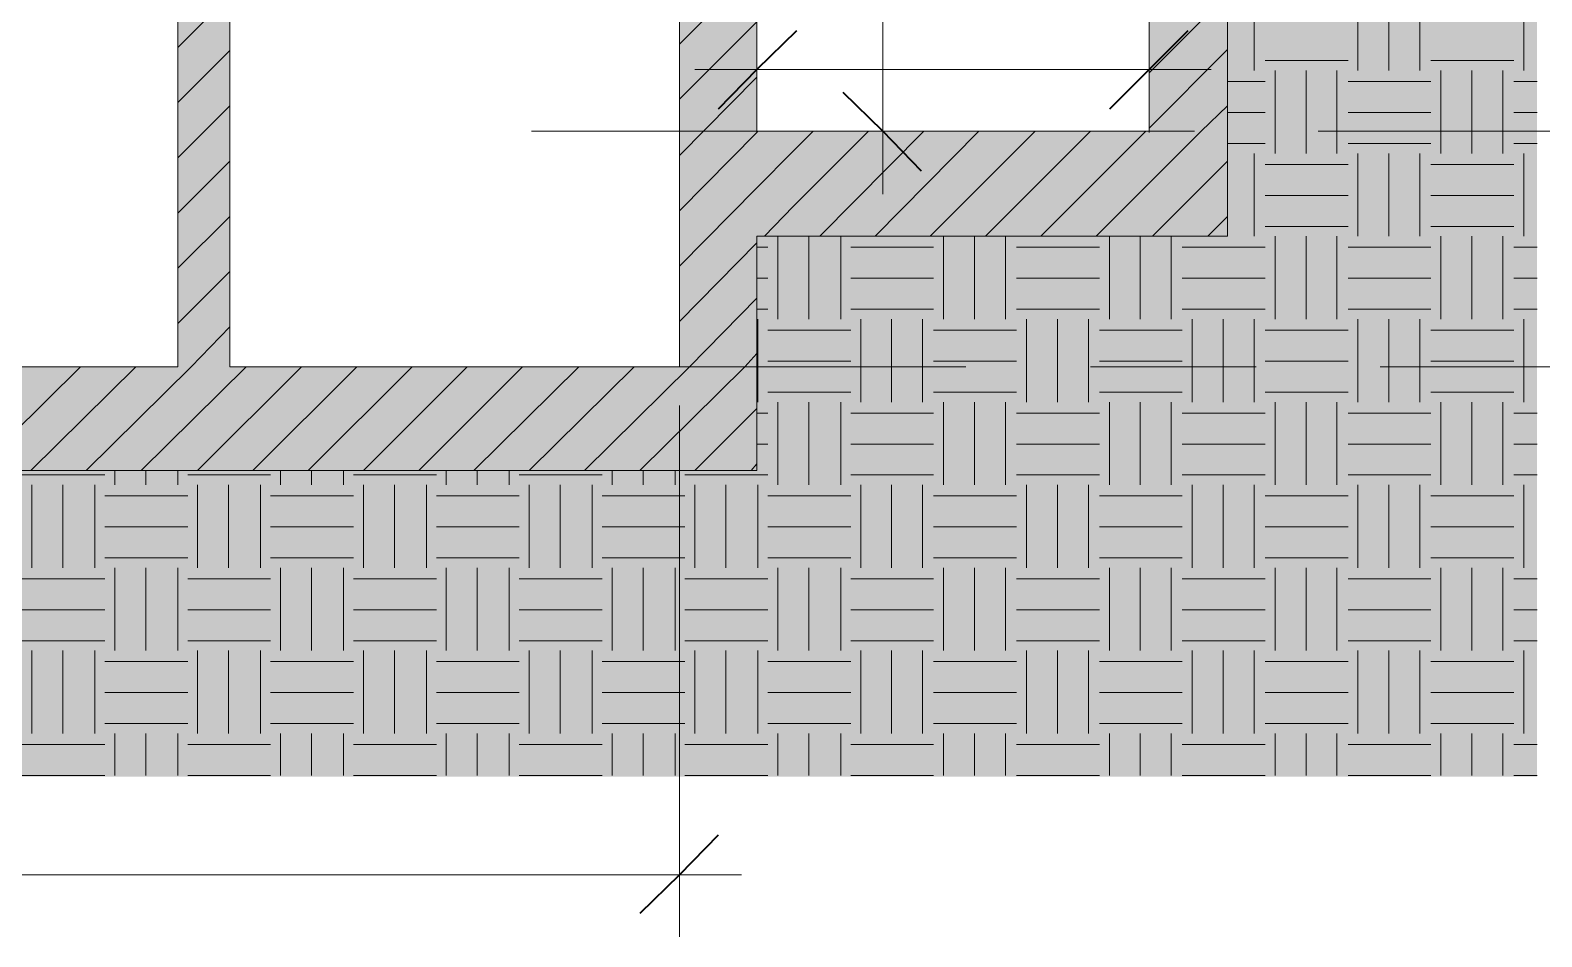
# Model space of a CAD drawing. Extents: x -187 to 52, y -9 to 65.
# Drawn here: x -119.92 to -114.14, y 44.91 to 48.38 of the extents above; entities that cross this region are included whole.
import ezdxf

# ---------------------------------------------------------------- set-up
doc = ezdxf.new("R2010")
doc.units = 0
doc.header["$MEASUREMENT"] = 0
doc.layers.add('PDF4_Geometría', color=7, linetype='Continuous')
doc.layers.add('PDF4_Rellenos sólidos', color=7, linetype='Continuous', true_color=0xffffff)

msp = doc.modelspace()

# ---------------------------------------------------------------- hatches: boundary and pattern name
at = {"layer": 'PDF4_Rellenos sólidos', "transparency": 33554559}
h = msp.add_hatch(color=256, dxfattribs=at)
h.paths.add_polyline_path([(-117.4394, 49.9864), (-117.1433, 49.9864), (-117.1433, 50.4854), (-117.4394, 50.4854)])
h.paths.add_polyline_path([(-117.1433, 49.5381), (-117.4394, 49.5381), (-117.4394, 47.0894), (-117.1433, 47.0894)])
h = msp.add_hatch(color=256, dxfattribs=at)
h.paths.add_polyline_path([(-115.642, 48.798), (-115.3417, 48.798), (-115.3417, 50.4854), (-115.642, 50.4854)])
h.paths.add_polyline_path([(-115.3417, 48.5189), (-115.642, 48.5189), (-115.642, 47.9902), (-115.3417, 47.9902)])
h = msp.add_hatch(color=256, dxfattribs=at)
h.paths.add_polyline_path([(-115.143, 49.9948), (-115.1472, 49.9948), (-115.1472, 50.0033), (-115.1514, 50.0075), (-115.1557, 50.0075), (-115.1557, 50.016), (-115.1599, 50.0202), (-115.1641, 50.0202), (-115.1641, 50.0286), (-115.1683, 50.0329), (-115.1726, 50.0329), (-115.1726, 50.0413), (-115.1768, 50.0456), (-115.181, 50.0456), (-115.181, 50.054), (-115.1853, 50.0583), (-115.1895, 50.0583), (-115.1895, 50.0667), (-115.1937, 50.0709), (-115.1979, 50.0709), (-115.1979, 50.0794), (-115.2022, 50.0836), (-115.2064, 50.0836), (-115.2064, 50.0921), (-115.2106, 50.0963), (-115.2149, 50.0963), (-115.2149, 50.1048), (-115.2191, 50.109), (-115.2233, 50.109), (-115.2233, 50.1175), (-115.2275, 50.1217), (-115.2318, 50.1217), (-115.2318, 50.1301), (-115.236, 50.1344), (-115.2402, 50.1344), (-115.2402, 50.1428), (-115.2445, 50.1471), (-115.2487, 50.1471), (-115.2487, 50.1555), (-115.2529, 50.1597), (-115.2571, 50.1597), (-115.2571, 50.1682), (-115.2614, 50.1724), (-115.2656, 50.1724), (-115.2656, 50.1809), (-115.2698, 50.1851), (-115.2741, 50.1851), (-115.2741, 50.1936), (-115.2783, 50.1978), (-115.2825, 50.1978), (-115.2825, 50.2063), (-115.2868, 50.2105), (-115.291, 50.2105), (-115.291, 50.219), (-115.2952, 50.2232), (-115.2994, 50.2232), (-115.2994, 50.2316), (-115.3037, 50.2359), (-115.3079, 50.2359), (-115.3079, 50.2443), (-115.3121, 50.2486), (-115.3164, 50.2486), (-115.3164, 50.257), (-115.3206, 50.2612), (-115.3248, 50.2612), (-115.3248, 50.2697), (-115.329, 50.2739), (-115.3333, 50.2739), (-115.3333, 50.2824), (-115.3375, 50.2866), (-115.3417, 50.2866), (-115.3417, 48.7895), (-115.143, 48.7895)])
h.paths.add_polyline_path([(-115.143, 48.5273), (-115.3417, 48.5273), (-115.3417, 45.5204), (-115.143, 45.5204)])
for points in [[(-119.3594, 49.9864), (-119.3594, 47.0894), (-119.1606, 47.0894), (-119.1606, 49.9864)], [(-117.1433, 47.9902), (-117.1433, 47.5885), (-117.0038, 47.5885), (-117.0038, 47.9902)], [(-117.0038, 47.9902), (-117.0038, 47.5885), (-115.3417, 47.5885), (-115.3417, 47.9902)], [(-117.1433, 47.5885), (-117.1433, 45.5204), (-117.0038, 45.5204), (-117.0038, 47.5885)], [(-117.0038, 47.5885), (-117.0038, 45.5204), (-115.3417, 45.5204), (-115.3417, 47.5885)], [(-134.5037, 47.0894), (-134.5037, 46.6919), (-117.1433, 46.6919), (-117.1433, 47.0894)], [(-134.5037, 46.6919), (-134.5037, 45.5204), (-117.1433, 45.5204), (-117.1433, 46.6919)]]:
    msp.add_hatch(color=256, dxfattribs=at).paths.add_polyline_path(points)
h = msp.add_hatch(color=256, dxfattribs=at)
h.paths.add_polyline_path([(-114.8638, 48.8318), (-114.8638, 48.8234), (-114.8596, 48.8318)])
h.paths.add_polyline_path([(-114.9949, 48.5062), (-114.9865, 48.502), (-114.9865, 48.5062)])
h.paths.add_polyline_path([(-114.8638, 48.4977), (-114.8638, 48.4893), (-114.8596, 48.4977)])
h.paths.add_polyline_path([(-114.9949, 48.8191), (-114.9865, 48.8149), (-114.9865, 48.8191)])
h.paths.add_polyline_path([(-114.9527, 48.4977), (-114.9527, 48.4893), (-114.8765, 48.4893), (-114.8765, 48.4977)])
h.paths.add_polyline_path([(-114.9527, 48.8318), (-114.9527, 48.8234), (-114.8765, 48.8234), (-114.8765, 48.8318)])
h.paths.add_polyline_path([(-114.8808, 48.5273), (-114.8808, 48.5104), (-114.8765, 48.5273)])
h.paths.add_polyline_path([(-114.8638, 48.7895), (-114.1576, 48.7895), (-114.1576, 49.9864), (-115.143, 49.9864), (-115.143, 48.7895), (-115.0668, 48.7895), (-115.0668, 48.798), (-115.0415, 48.798), (-115.0415, 48.8064), (-115.0245, 48.8064), (-115.0203, 48.8022), (-115.0203, 48.8191), (-115.0245, 48.8191), (-115.0415, 48.8149), (-115.0415, 48.8191), (-115.0668, 48.8191), (-115.0668, 48.8445), (-115.0415, 48.8487), (-115.0245, 48.8487), (-115.0203, 48.8445), (-115.0203, 48.8614), (-114.9949, 48.8614), (-114.9949, 48.8445), (-114.9865, 48.8445), (-114.9865, 48.8572), (-114.9696, 48.8572), (-114.9696, 48.8487), (-114.8765, 48.8487), (-114.8765, 48.8614), (-114.8638, 48.8614), (-114.8638, 48.8487), (-114.8596, 48.853), (-114.8469, 48.853), (-114.8342, 48.8487), (-114.8342, 48.8318), (-114.8469, 48.8318), (-114.8469, 48.8234), (-114.8342, 48.8234), (-114.8342, 48.8107), (-114.8469, 48.8107), (-114.8596, 48.8064), (-114.8596, 48.8107), (-114.8638, 48.8107)])
h.paths.add_polyline_path([(-114.8808, 48.8107), (-114.8808, 48.7895), (-114.8765, 48.8107)])
h.paths.add_polyline_path([(-114.1576, 48.5273), (-114.8638, 48.5273), (-114.8638, 48.5146), (-114.8596, 48.5189), (-114.8469, 48.5189), (-114.8469, 48.5104), (-114.8342, 48.5104), (-114.8342, 48.4977), (-114.8469, 48.4977), (-114.8469, 48.4893), (-114.8342, 48.4893), (-114.8342, 48.4723), (-114.8469, 48.4723), (-114.8596, 48.4681), (-114.8596, 48.4723), (-114.8638, 48.4723), (-114.8638, 48.4597), (-114.8765, 48.4597), (-114.8765, 48.4723), (-114.9527, 48.4723), (-114.9653, 48.4681), (-114.9653, 48.4723), (-114.9696, 48.4723), (-114.9696, 48.4639), (-114.9865, 48.4639), (-114.9865, 48.4766), (-114.9949, 48.4766), (-114.9949, 48.4597), (-115.0203, 48.4597), (-115.0203, 48.4766), (-115.0245, 48.4766), (-115.0245, 48.4681), (-115.0415, 48.4681), (-115.0415, 48.4766), (-115.0668, 48.4766), (-115.0668, 48.502), (-115.0415, 48.502), (-115.0415, 48.5104), (-115.0245, 48.5104), (-115.0245, 48.502), (-115.0203, 48.5189), (-115.0415, 48.5189), (-115.0415, 48.5273), (-115.143, 48.5273), (-115.143, 45.5204), (-114.1576, 45.5204)])

# ---------------------------------------------------------------- linework, layer by layer
at = {"layer": 'PDF4_Geometría', "lineweight": 20}
msp.add_lwpolyline([(-117.2998, 50.6884), (-117.2364, 50.6884), (-117.2364, 50.4854), (-117.1433, 50.4854), (-117.1433, 49.9864), (-117.4394, 49.9864), (-119.1606, 49.9864), (-119.1606, 47.0894), (-117.4394, 47.0894), (-117.4394, 49.5381), (-117.1433, 49.5381), (-117.1433, 47.9902), (-117.0038, 47.9902), (-115.642, 47.9902), (-115.642, 48.5189), (-115.3417, 48.5189), (-115.3417, 47.9902), (-115.3417, 47.5885), (-117.0038, 47.5885), (-117.1433, 47.5885), (-117.1433, 47.0894), (-117.1433, 46.6919), (-134.5037, 46.6919)], dxfattribs=at)
at = {"layer": 'PDF4_Geometría', "lineweight": 9}
for points in [[(-116.6612, 50.7264), (-116.6612, 47.7492)], [(-119.1606, 47.0894), (-117.4394, 47.0894), (-117.4394, 49.5381), (-117.4394, 49.9864), (-117.1433, 49.9864)], [(-115.642, 48.5189), (-115.642, 48.5231), (-115.642, 48.5273), (-115.642, 47.9902), (-117.1433, 47.9902), (-117.1433, 49.8891), (-115.642, 49.8891), (-115.642, 48.7895), (-115.642, 48.7938), (-115.642, 48.798)], [(-114.9949, 47.9902), (-113.5697, 47.9902), (-112.9312, 48.6923), (-109.9243, 48.6923)], [(-117.4394, 48.3243), (-117.1433, 48.6204)], [(-119.3594, 48.3116), (-119.1606, 48.5104)], [(-115.3417, 48.5189), (-115.3417, 48.5231), (-115.3417, 48.5273), (-115.3417, 47.5885), (-115.5447, 47.5885), (-117.0038, 47.5885), (-117.1433, 47.5885), (-117.0038, 47.5885), (-117.1095, 47.5885), (-117.1433, 47.5885)], [(-115.642, 48.2144), (-115.3417, 48.5146)], [(-117.4394, 48.1129), (-117.1433, 48.4089)], [(-115.642, 48.0029), (-115.3417, 48.3032)], [(-119.3594, 48.1002), (-119.1606, 48.299)], [(-117.1433, 48.2863), (-117.1433, 48.2271), (-117.1433, 47.986)], [(-115.642, 48.2863), (-115.642, 48.2271), (-115.642, 47.986)], [(-117.4394, 47.8972), (-117.1433, 48.1975)], [(-117.3801, 48.2271), (-115.4052, 48.2271)], [(-119.3594, 47.8887), (-119.1606, 48.0875)], [(-115.845, 47.5885), (-115.4432, 47.9902), (-115.3417, 48.0875)], [(-118.006, 47.9902), (-116.5808, 47.9902)], [(-117.4394, 47.6857), (-117.1433, 47.986), (-117.1391, 47.9902)], [(-117.4394, 47.4743), (-117.1433, 47.7745), (-117.0038, 47.9141), (-116.9276, 47.9902)], [(-117.1137, 47.5885), (-117.0038, 47.7027), (-116.7162, 47.9902)], [(-116.9023, 47.5885), (-116.5047, 47.9902)], [(-116.602, 47.9902), (-116.6612, 47.9902), (-116.9023, 47.9902)], [(-116.6908, 47.5885), (-116.2933, 47.9902)], [(-116.4794, 47.5885), (-116.0776, 47.9902)], [(-116.2679, 47.5885), (-115.8661, 47.9902)], [(-116.103, 47.9902), (-115.4686, 47.9902)], [(-116.0564, 47.5885), (-115.6547, 47.9902)], [(-119.3594, 47.6773), (-119.1606, 47.876)], [(-115.6293, 47.5885), (-115.3417, 47.876)], [(-119.3594, 47.4658), (-119.1606, 47.6646)], [(-115.4179, 47.5885), (-115.3417, 47.6646)], [(-117.4394, 47.2628), (-117.1433, 47.5631)], [(-119.3594, 47.2544), (-119.1606, 47.4531)], [(-117.8031, 46.6919), (-117.4013, 47.0894), (-117.1433, 47.3516)], [(-119.7104, 46.6919), (-119.3086, 47.0894), (-119.1606, 47.2417)], [(-122.9964, 47.0894), (-119.3594, 47.0894)], [(-120.1333, 46.6919), (-119.7315, 47.0894)], [(-119.9218, 46.6919), (-119.5201, 47.0894)], [(-119.4989, 46.6919), (-119.0972, 47.0894)], [(-119.2832, 46.6919), (-118.8857, 47.0894)], [(-119.0718, 46.6919), (-118.6742, 47.0894)], [(-118.8603, 46.6919), (-118.4628, 47.0894)], [(-118.6489, 46.6919), (-118.2513, 47.0894)], [(-118.4374, 46.6919), (-118.0399, 47.0894)], [(-118.226, 46.6919), (-117.8242, 47.0894)], [(-118.0145, 46.6919), (-117.6127, 47.0894)], [(-118.006, 47.0894), (-116.344, 47.0894)], [(-117.5916, 46.6919), (-117.1898, 47.0894), (-117.1433, 47.1402)], [(-115.8661, 47.0894), (-115.2318, 47.0894)], [(-114.7581, 47.0894), (-113.1722, 47.0894)], [(-117.4394, 46.9414), (-117.4394, 45.1441), (-117.4394, 44.9072)], [(-117.3801, 46.6919), (-117.1433, 46.9287)], [(-117.1433, 46.6919), (-126.4811, 46.6919), (-134.5037, 46.6919)], [(-117.1645, 46.6919), (-117.1433, 46.7173)], [(-138.1576, 45.1441), (-117.2025, 45.1441)]]:
    msp.add_lwpolyline(points, dxfattribs=at)
at = {"layer": 'PDF4_Geometría', "lineweight": 20}
msp.add_lwpolyline([(-122.9964, 47.0894), (-122.9964, 49.9864), (-119.3594, 49.9864), (-119.3594, 47.0894)], close=True, dxfattribs=at)
at = {"layer": 'PDF4_Geometría', "color": 9, "lineweight": 9, "true_color": 0xc0c0c0}
for points in [[(-115.2402, 48.2228), (-115.2402, 48.5273)], [(-114.7243, 48.2228), (-114.7243, 48.5273)], [(-114.6059, 48.2228), (-114.6059, 48.5273)], [(-114.2083, 48.2228), (-114.2083, 48.5273)], [(-114.8427, 48.2228), (-114.8427, 48.4723)], [(-115.1979, 48.2609), (-115.143, 48.2609), (-114.8808, 48.2609)], [(-114.5636, 48.2609), (-114.2464, 48.2609)], [(-115.1599, 47.9057), (-115.1599, 48.2228)], [(-115.0415, 47.9057), (-115.0415, 48.2228)], [(-114.9231, 47.9057), (-114.9231, 48.2228)], [(-114.5255, 47.9057), (-114.5255, 48.2228)], [(-114.4071, 47.9057), (-114.4071, 48.2228)], [(-114.2887, 47.9057), (-114.2887, 48.2228)], [(-115.3417, 48.1805), (-115.1979, 48.1805)], [(-114.8808, 48.1805), (-114.5636, 48.1805)], [(-114.1576, 48.1805), (-114.2464, 48.1805)], [(-115.3417, 48.0621), (-115.1979, 48.0621)], [(-114.8808, 48.0621), (-114.5636, 48.0621)], [(-114.1576, 48.0621), (-114.2464, 48.0621)], [(-115.3417, 47.9437), (-115.1979, 47.9437)], [(-115.2402, 47.5885), (-115.2402, 47.9057)], [(-114.8808, 47.9437), (-114.5636, 47.9437)], [(-114.8427, 47.5885), (-114.8427, 47.9057)], [(-114.7243, 47.5885), (-114.7243, 47.9057)], [(-114.6059, 47.5885), (-114.6059, 47.9057)], [(-114.1576, 47.9437), (-114.2464, 47.9437)], [(-114.2083, 47.5885), (-114.2083, 47.9057)], [(-115.1979, 47.8634), (-115.143, 47.8634), (-114.8808, 47.8634)], [(-114.5636, 47.8634), (-114.2464, 47.8634)], [(-115.1979, 47.7449), (-115.143, 47.7449), (-114.8808, 47.7449)], [(-114.5636, 47.7449), (-114.2464, 47.7449)], [(-115.1979, 47.6265), (-115.143, 47.6265), (-114.8808, 47.6265)], [(-114.5636, 47.6265), (-114.2464, 47.6265)], [(-115.3417, 47.5885), (-116.3229, 47.5885), (-116.4032, 47.5885), (-117.0038, 47.5885), (-117.1095, 47.5885), (-117.1433, 47.5885)], [(-117.063, 47.2713), (-117.063, 47.5885)], [(-116.9446, 47.2713), (-116.9446, 47.5885)], [(-116.8219, 47.2713), (-116.8219, 47.5885)], [(-116.4286, 47.2713), (-116.4286, 47.5885)], [(-116.3102, 47.2713), (-116.3102, 47.5885)], [(-116.1918, 47.2713), (-116.1918, 47.5885)], [(-115.7942, 47.2713), (-115.7942, 47.5885)], [(-115.6758, 47.2713), (-115.6758, 47.5885)], [(-115.5574, 47.2713), (-115.5574, 47.5885)], [(-115.1599, 47.2713), (-115.1599, 47.5885)], [(-115.0415, 47.2713), (-115.0415, 47.5885)], [(-114.9231, 47.2713), (-114.9231, 47.5885)], [(-114.5255, 47.2713), (-114.5255, 47.5885)], [(-114.4071, 47.2713), (-114.4071, 47.5885)], [(-114.2887, 47.2713), (-114.2887, 47.5885)], [(-117.1433, 47.5462), (-117.101, 47.5462)], [(-116.7838, 47.5462), (-116.4667, 47.5462)], [(-116.1495, 47.5462), (-115.8323, 47.5462)], [(-115.5151, 47.5462), (-115.3417, 47.5462), (-115.1979, 47.5462)], [(-114.8808, 47.5462), (-114.5636, 47.5462)], [(-114.1576, 47.5462), (-114.2464, 47.5462)], [(-117.1433, 47.4278), (-117.101, 47.4278)], [(-116.7838, 47.4278), (-116.4667, 47.4278)], [(-116.1495, 47.4278), (-115.8323, 47.4278)], [(-115.5151, 47.4278), (-115.3417, 47.4278), (-115.1979, 47.4278)], [(-114.8808, 47.4278), (-114.5636, 47.4278)], [(-114.1576, 47.4278), (-114.2464, 47.4278)], [(-117.1433, 47.3094), (-117.101, 47.3094)], [(-117.1391, 46.9541), (-117.1391, 47.2713)], [(-116.7838, 47.3094), (-116.4667, 47.3094)], [(-116.7458, 46.9541), (-116.7458, 47.2713)], [(-116.6274, 46.9541), (-116.6274, 47.2713)], [(-116.509, 46.9541), (-116.509, 47.2713)], [(-116.1495, 47.3094), (-115.8323, 47.3094)], [(-116.1114, 46.9541), (-116.1114, 47.2713)], [(-115.993, 46.9541), (-115.993, 47.2713)], [(-115.8746, 46.9541), (-115.8746, 47.2713)], [(-115.5151, 47.3094), (-115.3417, 47.3094), (-115.1979, 47.3094)], [(-115.4771, 46.9541), (-115.4771, 47.2713)], [(-115.3586, 46.9541), (-115.3586, 47.2713)], [(-115.2402, 46.9541), (-115.2402, 47.2713)], [(-114.8808, 47.3094), (-114.5636, 47.3094)], [(-114.8427, 46.9541), (-114.8427, 47.2713)], [(-114.7243, 46.9541), (-114.7243, 47.2713)], [(-114.6059, 46.9541), (-114.6059, 47.2713)], [(-114.1576, 47.3094), (-114.2464, 47.3094)], [(-114.2083, 46.9541), (-114.2083, 47.2713)], [(-117.101, 47.229), (-117.0038, 47.229), (-116.7838, 47.229)], [(-116.4667, 47.229), (-116.1495, 47.229)], [(-115.8323, 47.229), (-115.5151, 47.229)], [(-115.1979, 47.229), (-115.143, 47.229), (-114.8808, 47.229)], [(-114.5636, 47.229), (-114.2464, 47.229)], [(-117.101, 47.1106), (-117.0038, 47.1106), (-116.7838, 47.1106)], [(-116.4667, 47.1106), (-116.1495, 47.1106)], [(-115.8323, 47.1106), (-115.5151, 47.1106)], [(-115.1979, 47.1106), (-115.143, 47.1106), (-114.8808, 47.1106)], [(-114.5636, 47.1106), (-114.2464, 47.1106)], [(-117.101, 46.9922), (-117.0038, 46.9922), (-116.7838, 46.9922)], [(-116.4667, 46.9922), (-116.1495, 46.9922)], [(-115.8323, 46.9922), (-115.5151, 46.9922)], [(-115.1979, 46.9922), (-115.143, 46.9922), (-114.8808, 46.9922)], [(-114.5636, 46.9922), (-114.2464, 46.9922)], [(-117.063, 46.6369), (-117.063, 46.9541)], [(-116.9446, 46.6369), (-116.9446, 46.9541)], [(-116.8219, 46.6369), (-116.8219, 46.9541)], [(-116.4286, 46.6369), (-116.4286, 46.9541)], [(-116.3102, 46.6369), (-116.3102, 46.9541)], [(-116.1918, 46.6369), (-116.1918, 46.9541)], [(-115.7942, 46.6369), (-115.7942, 46.9541)], [(-115.6758, 46.6369), (-115.6758, 46.9541)], [(-115.5574, 46.6369), (-115.5574, 46.9541)], [(-115.1599, 46.6369), (-115.1599, 46.9541)], [(-115.0415, 46.6369), (-115.0415, 46.9541)], [(-114.9231, 46.6369), (-114.9231, 46.9541)], [(-114.5255, 46.6369), (-114.5255, 46.9541)], [(-114.4071, 46.6369), (-114.4071, 46.9541)], [(-114.2887, 46.6369), (-114.2887, 46.9541)], [(-117.1433, 46.9118), (-117.101, 46.9118)], [(-116.7838, 46.9118), (-116.4667, 46.9118)], [(-116.1495, 46.9118), (-115.8323, 46.9118)], [(-115.5151, 46.9118), (-115.3417, 46.9118), (-115.1979, 46.9118)], [(-114.8808, 46.9118), (-114.5636, 46.9118)], [(-114.1576, 46.9118), (-114.2464, 46.9118)], [(-117.1433, 46.7934), (-117.101, 46.7934)], [(-116.7838, 46.7934), (-116.4667, 46.7934)], [(-116.1495, 46.7934), (-115.8323, 46.7934)], [(-115.5151, 46.7934), (-115.3417, 46.7934), (-115.1979, 46.7934)], [(-114.8808, 46.7934), (-114.5636, 46.7934)], [(-114.1576, 46.7934), (-114.2464, 46.7934)], [(-117.1433, 46.6919), (-126.4811, 46.6919), (-134.5037, 46.6919)], [(-119.6004, 46.6369), (-119.6004, 46.6919)], [(-119.482, 46.6369), (-119.482, 46.6919)], [(-119.3594, 46.6369), (-119.3594, 46.6919)], [(-118.9661, 46.6369), (-118.9661, 46.6919)], [(-118.8476, 46.6369), (-118.8476, 46.6919)], [(-118.725, 46.6369), (-118.725, 46.6919)], [(-118.3317, 46.6369), (-118.3317, 46.6919)], [(-118.2133, 46.6369), (-118.2133, 46.6919)], [(-118.0906, 46.6369), (-118.0906, 46.6919)], [(-117.6973, 46.6369), (-117.6973, 46.6919)], [(-117.5789, 46.6369), (-117.5789, 46.6919)], [(-117.4563, 46.6369), (-117.4563, 46.6919)], [(-119.9557, 46.675), (-119.6385, 46.675)], [(-119.9176, 46.3197), (-119.9176, 46.6369)], [(-119.7992, 46.3197), (-119.7992, 46.6369)], [(-119.6765, 46.3197), (-119.6765, 46.6369)], [(-119.3213, 46.675), (-119.0041, 46.675)], [(-119.2832, 46.3197), (-119.2832, 46.6369)], [(-119.1648, 46.3197), (-119.1648, 46.6369)], [(-119.0422, 46.3197), (-119.0422, 46.6369)], [(-118.6869, 46.675), (-118.3698, 46.675)], [(-118.6489, 46.3197), (-118.6489, 46.6369)], [(-118.5305, 46.3197), (-118.5305, 46.6369)], [(-118.4078, 46.3197), (-118.4078, 46.6369)], [(-118.0526, 46.675), (-117.7354, 46.675)], [(-118.0145, 46.3197), (-118.0145, 46.6369)], [(-117.8961, 46.3197), (-117.8961, 46.6369)], [(-117.7735, 46.3197), (-117.7735, 46.6369)], [(-117.4182, 46.675), (-117.1433, 46.675), (-117.101, 46.675)], [(-117.3801, 46.3197), (-117.3801, 46.6369)], [(-117.2617, 46.3197), (-117.2617, 46.6369)], [(-116.7838, 46.675), (-116.4667, 46.675)], [(-116.7458, 46.3197), (-116.7458, 46.6369)], [(-116.6274, 46.3197), (-116.6274, 46.6369)], [(-116.509, 46.3197), (-116.509, 46.6369)], [(-116.1495, 46.675), (-115.8323, 46.675)], [(-116.1114, 46.3197), (-116.1114, 46.6369)], [(-115.993, 46.3197), (-115.993, 46.6369)], [(-115.8746, 46.3197), (-115.8746, 46.6369)], [(-115.5151, 46.675), (-115.3417, 46.675), (-115.1979, 46.675)], [(-115.4771, 46.3197), (-115.4771, 46.6369)], [(-115.3586, 46.3197), (-115.3586, 46.6369)], [(-115.2402, 46.3197), (-115.2402, 46.6369)], [(-114.8808, 46.675), (-114.5636, 46.675)], [(-114.8427, 46.3197), (-114.8427, 46.6369)], [(-114.7243, 46.3197), (-114.7243, 46.6369)], [(-114.6059, 46.3197), (-114.6059, 46.6369)], [(-114.1576, 46.675), (-114.2464, 46.675)], [(-114.2083, 46.3197), (-114.2083, 46.6369)], [(-119.6385, 46.5946), (-119.3213, 46.5946)], [(-119.0041, 46.5946), (-118.6869, 46.5946)], [(-118.3698, 46.5946), (-118.0526, 46.5946)], [(-117.7354, 46.5946), (-117.4182, 46.5946)], [(-117.101, 46.5946), (-117.0038, 46.5946), (-116.7838, 46.5946)], [(-116.4667, 46.5946), (-116.1495, 46.5946)], [(-115.8323, 46.5946), (-115.5151, 46.5946)], [(-115.1979, 46.5946), (-115.143, 46.5946), (-114.8808, 46.5946)], [(-114.5636, 46.5946), (-114.2464, 46.5946)], [(-119.6385, 46.4762), (-119.3213, 46.4762)], [(-119.0041, 46.4762), (-118.6869, 46.4762)], [(-118.3698, 46.4762), (-118.0526, 46.4762)], [(-117.7354, 46.4762), (-117.4182, 46.4762)], [(-117.101, 46.4762), (-117.0038, 46.4762), (-116.7838, 46.4762)], [(-116.4667, 46.4762), (-116.1495, 46.4762)], [(-115.8323, 46.4762), (-115.5151, 46.4762)], [(-115.1979, 46.4762), (-115.143, 46.4762), (-114.8808, 46.4762)], [(-114.5636, 46.4762), (-114.2464, 46.4762)], [(-119.6385, 46.3578), (-119.3213, 46.3578)], [(-119.0041, 46.3578), (-118.6869, 46.3578)], [(-118.3698, 46.3578), (-118.0526, 46.3578)], [(-117.7354, 46.3578), (-117.4182, 46.3578)], [(-117.101, 46.3578), (-117.0038, 46.3578), (-116.7838, 46.3578)], [(-116.4667, 46.3578), (-116.1495, 46.3578)], [(-115.8323, 46.3578), (-115.5151, 46.3578)], [(-115.1979, 46.3578), (-115.143, 46.3578), (-114.8808, 46.3578)], [(-114.5636, 46.3578), (-114.2464, 46.3578)], [(-119.9557, 46.2775), (-119.6385, 46.2775)], [(-119.6004, 46.0026), (-119.6004, 46.3197)], [(-119.482, 46.0026), (-119.482, 46.3197)], [(-119.3594, 46.0026), (-119.3594, 46.3197)], [(-119.3213, 46.2775), (-119.0041, 46.2775)], [(-118.9661, 46.0026), (-118.9661, 46.3197)], [(-118.8476, 46.0026), (-118.8476, 46.3197)], [(-118.725, 46.0026), (-118.725, 46.3197)], [(-118.6869, 46.2775), (-118.3698, 46.2775)], [(-118.3317, 46.0026), (-118.3317, 46.3197)], [(-118.2133, 46.0026), (-118.2133, 46.3197)], [(-118.0906, 46.0026), (-118.0906, 46.3197)], [(-118.0526, 46.2775), (-117.7354, 46.2775)], [(-117.6973, 46.0026), (-117.6973, 46.3197)], [(-117.5789, 46.0026), (-117.5789, 46.3197)], [(-117.4563, 46.0026), (-117.4563, 46.3197)], [(-117.4182, 46.2775), (-117.1433, 46.2775), (-117.101, 46.2775)], [(-117.063, 46.0026), (-117.063, 46.3197)], [(-116.9446, 46.0026), (-116.9446, 46.3197)], [(-116.8219, 46.0026), (-116.8219, 46.3197)], [(-116.7838, 46.2775), (-116.4667, 46.2775)], [(-116.4286, 46.0026), (-116.4286, 46.3197)], [(-116.3102, 46.0026), (-116.3102, 46.3197)], [(-116.1918, 46.0026), (-116.1918, 46.3197)], [(-116.1495, 46.2775), (-115.8323, 46.2775)], [(-115.7942, 46.0026), (-115.7942, 46.3197)], [(-115.6758, 46.0026), (-115.6758, 46.3197)], [(-115.5574, 46.0026), (-115.5574, 46.3197)], [(-115.5151, 46.2775), (-115.3417, 46.2775), (-115.1979, 46.2775)], [(-115.1599, 46.0026), (-115.1599, 46.3197)], [(-115.0415, 46.0026), (-115.0415, 46.3197)], [(-114.9231, 46.0026), (-114.9231, 46.3197)], [(-114.8808, 46.2775), (-114.5636, 46.2775)], [(-114.5255, 46.0026), (-114.5255, 46.3197)], [(-114.4071, 46.0026), (-114.4071, 46.3197)], [(-114.2887, 46.0026), (-114.2887, 46.3197)], [(-114.1576, 46.2775), (-114.2464, 46.2775)], [(-119.9557, 46.159), (-119.6385, 46.159)], [(-119.3213, 46.159), (-119.0041, 46.159)], [(-118.6869, 46.159), (-118.3698, 46.159)], [(-118.0526, 46.159), (-117.7354, 46.159)], [(-117.4182, 46.159), (-117.1433, 46.159), (-117.101, 46.159)], [(-116.7838, 46.159), (-116.4667, 46.159)], [(-116.1495, 46.159), (-115.8323, 46.159)], [(-115.5151, 46.159), (-115.3417, 46.159), (-115.1979, 46.159)], [(-114.8808, 46.159), (-114.5636, 46.159)], [(-114.1576, 46.159), (-114.2464, 46.159)], [(-119.9557, 46.0406), (-119.6385, 46.0406)], [(-119.9176, 45.6854), (-119.9176, 46.0026)], [(-119.7992, 45.6854), (-119.7992, 46.0026)], [(-119.6765, 45.6854), (-119.6765, 46.0026)], [(-119.3213, 46.0406), (-119.0041, 46.0406)], [(-119.2832, 45.6854), (-119.2832, 46.0026)], [(-119.1648, 45.6854), (-119.1648, 46.0026)], [(-119.0422, 45.6854), (-119.0422, 46.0026)], [(-118.6869, 46.0406), (-118.3698, 46.0406)], [(-118.6489, 45.6854), (-118.6489, 46.0026)], [(-118.5305, 45.6854), (-118.5305, 46.0026)], [(-118.4078, 45.6854), (-118.4078, 46.0026)], [(-118.0526, 46.0406), (-117.7354, 46.0406)], [(-118.0145, 45.6854), (-118.0145, 46.0026)], [(-117.8961, 45.6854), (-117.8961, 46.0026)], [(-117.7735, 45.6854), (-117.7735, 46.0026)], [(-117.4182, 46.0406), (-117.1433, 46.0406), (-117.101, 46.0406)], [(-117.3801, 45.6854), (-117.3801, 46.0026)], [(-117.2617, 45.6854), (-117.2617, 46.0026)], [(-116.7838, 46.0406), (-116.4667, 46.0406)], [(-116.7458, 45.6854), (-116.7458, 46.0026)], [(-116.6274, 45.6854), (-116.6274, 46.0026)], [(-116.509, 45.6854), (-116.509, 46.0026)], [(-116.1495, 46.0406), (-115.8323, 46.0406)], [(-116.1114, 45.6854), (-116.1114, 46.0026)], [(-115.993, 45.6854), (-115.993, 46.0026)], [(-115.8746, 45.6854), (-115.8746, 46.0026)], [(-115.5151, 46.0406), (-115.3417, 46.0406), (-115.1979, 46.0406)], [(-115.4771, 45.6854), (-115.4771, 46.0026)], [(-115.3586, 45.6854), (-115.3586, 46.0026)], [(-115.2402, 45.6854), (-115.2402, 46.0026)], [(-114.8808, 46.0406), (-114.5636, 46.0406)], [(-114.8427, 45.6854), (-114.8427, 46.0026)], [(-114.7243, 45.6854), (-114.7243, 46.0026)], [(-114.6059, 45.6854), (-114.6059, 46.0026)], [(-114.1576, 46.0406), (-114.2464, 46.0406)], [(-114.2083, 45.6854), (-114.2083, 46.0026)], [(-119.6385, 45.9603), (-119.3213, 45.9603)], [(-119.0041, 45.9603), (-118.6869, 45.9603)], [(-118.3698, 45.9603), (-118.0526, 45.9603)], [(-117.7354, 45.9603), (-117.4182, 45.9603)], [(-117.101, 45.9603), (-117.0038, 45.9603), (-116.7838, 45.9603)], [(-116.4667, 45.9603), (-116.1495, 45.9603)], [(-115.8323, 45.9603), (-115.5151, 45.9603)], [(-115.1979, 45.9603), (-115.143, 45.9603), (-114.8808, 45.9603)], [(-114.5636, 45.9603), (-114.2464, 45.9603)], [(-119.6385, 45.8419), (-119.3213, 45.8419)], [(-119.0041, 45.8419), (-118.6869, 45.8419)], [(-118.3698, 45.8419), (-118.0526, 45.8419)], [(-117.7354, 45.8419), (-117.4182, 45.8419)], [(-117.101, 45.8419), (-117.0038, 45.8419), (-116.7838, 45.8419)], [(-116.4667, 45.8419), (-116.1495, 45.8419)], [(-115.8323, 45.8419), (-115.5151, 45.8419)], [(-115.1979, 45.8419), (-115.143, 45.8419), (-114.8808, 45.8419)], [(-114.5636, 45.8419), (-114.2464, 45.8419)], [(-119.6385, 45.7234), (-119.3213, 45.7234)], [(-119.0041, 45.7234), (-118.6869, 45.7234)], [(-118.3698, 45.7234), (-118.0526, 45.7234)], [(-117.7354, 45.7234), (-117.4182, 45.7234)], [(-117.101, 45.7234), (-117.0038, 45.7234), (-116.7838, 45.7234)], [(-116.4667, 45.7234), (-116.1495, 45.7234)], [(-115.8323, 45.7234), (-115.5151, 45.7234)], [(-115.1979, 45.7234), (-115.143, 45.7234), (-114.8808, 45.7234)], [(-114.5636, 45.7234), (-114.2464, 45.7234)], [(-119.9557, 45.6431), (-119.6385, 45.6431)], [(-119.6004, 45.5247), (-119.6004, 45.6854)], [(-119.482, 45.5247), (-119.482, 45.6854)], [(-119.3594, 45.5247), (-119.3594, 45.6854)], [(-119.3213, 45.6431), (-119.0041, 45.6431)], [(-118.9661, 45.5247), (-118.9661, 45.6854)], [(-118.8476, 45.5247), (-118.8476, 45.6854)], [(-118.725, 45.5247), (-118.725, 45.6854)], [(-118.6869, 45.6431), (-118.3698, 45.6431)], [(-118.3317, 45.5247), (-118.3317, 45.6854)], [(-118.2133, 45.5247), (-118.2133, 45.6854)], [(-118.0906, 45.5247), (-118.0906, 45.6854)], [(-118.0526, 45.6431), (-117.7354, 45.6431)], [(-117.6973, 45.5247), (-117.6973, 45.6854)], [(-117.5789, 45.5247), (-117.5789, 45.6854)], [(-117.4563, 45.5247), (-117.4563, 45.6854)], [(-117.4182, 45.6431), (-117.1433, 45.6431), (-117.101, 45.6431)], [(-117.063, 45.5247), (-117.063, 45.6854)], [(-116.9446, 45.5247), (-116.9446, 45.6854)], [(-116.8219, 45.5247), (-116.8219, 45.6854)], [(-116.7838, 45.6431), (-116.4667, 45.6431)], [(-116.4286, 45.5247), (-116.4286, 45.6854)], [(-116.3102, 45.5247), (-116.3102, 45.6854)], [(-116.1918, 45.5247), (-116.1918, 45.6854)], [(-116.1495, 45.6431), (-115.8323, 45.6431)], [(-115.7942, 45.5247), (-115.7942, 45.6854)], [(-115.6758, 45.5247), (-115.6758, 45.6854)], [(-115.5574, 45.5247), (-115.5574, 45.6854)], [(-115.5151, 45.6431), (-115.3417, 45.6431), (-115.1979, 45.6431)], [(-115.1599, 45.5247), (-115.1599, 45.6854)], [(-115.0415, 45.5247), (-115.0415, 45.6854)], [(-114.9231, 45.5247), (-114.9231, 45.6854)], [(-114.8808, 45.6431), (-114.5636, 45.6431)], [(-114.5255, 45.5247), (-114.5255, 45.6854)], [(-114.4071, 45.5247), (-114.4071, 45.6854)], [(-114.2887, 45.5247), (-114.2887, 45.6854)], [(-114.1576, 45.6431), (-114.2464, 45.6431)], [(-119.9557, 45.5247), (-119.6385, 45.5247)], [(-119.3213, 45.5247), (-119.0041, 45.5247)], [(-118.6869, 45.5247), (-118.3698, 45.5247)], [(-118.0526, 45.5247), (-117.7354, 45.5247)], [(-117.4182, 45.5247), (-117.1433, 45.5247), (-117.101, 45.5247)], [(-116.7838, 45.5247), (-116.4667, 45.5247)], [(-116.1495, 45.5247), (-115.8323, 45.5247)], [(-115.5151, 45.5247), (-115.3417, 45.5247), (-115.1979, 45.5247)], [(-114.8808, 45.5247), (-114.5636, 45.5247)], [(-114.1576, 45.5247), (-114.2464, 45.5247)]]:
    msp.add_lwpolyline(points, dxfattribs=at)
at = {"layer": 'PDF4_Geometría', "lineweight": 35}
for points in [[(-116.9911, 48.3751), (-117.1433, 48.2271), (-117.2913, 48.0748)], [(-115.494, 48.3751), (-115.642, 48.2271), (-115.7942, 48.0748)], [(-116.5132, 47.838), (-116.6612, 47.9902), (-116.8134, 48.1382)], [(-117.2913, 45.2963), (-117.4394, 45.1441), (-117.5916, 44.996)]]:
    msp.add_lwpolyline(points, dxfattribs=at)
at = {"layer": 'PDF4_Geometría', "lineweight": 9}
msp.add_lwpolyline([(-115.3417, 47.5885), (-117.0038, 47.5885), (-116.4032, 47.5885), (-116.3229, 47.5885)], close=True, dxfattribs=at)
at = {"layer": 'PDF4_Geometría', "color": 9, "lineweight": 9, "true_color": 0xc0c0c0}
for points in [[(-117.1391, 46.6369), (-117.1391, 46.3197)], [(-117.1391, 46.0026), (-117.1391, 45.6854)]]:
    msp.add_lwpolyline(points, close=True, dxfattribs=at)

doc.saveas('drawing.dxf')
